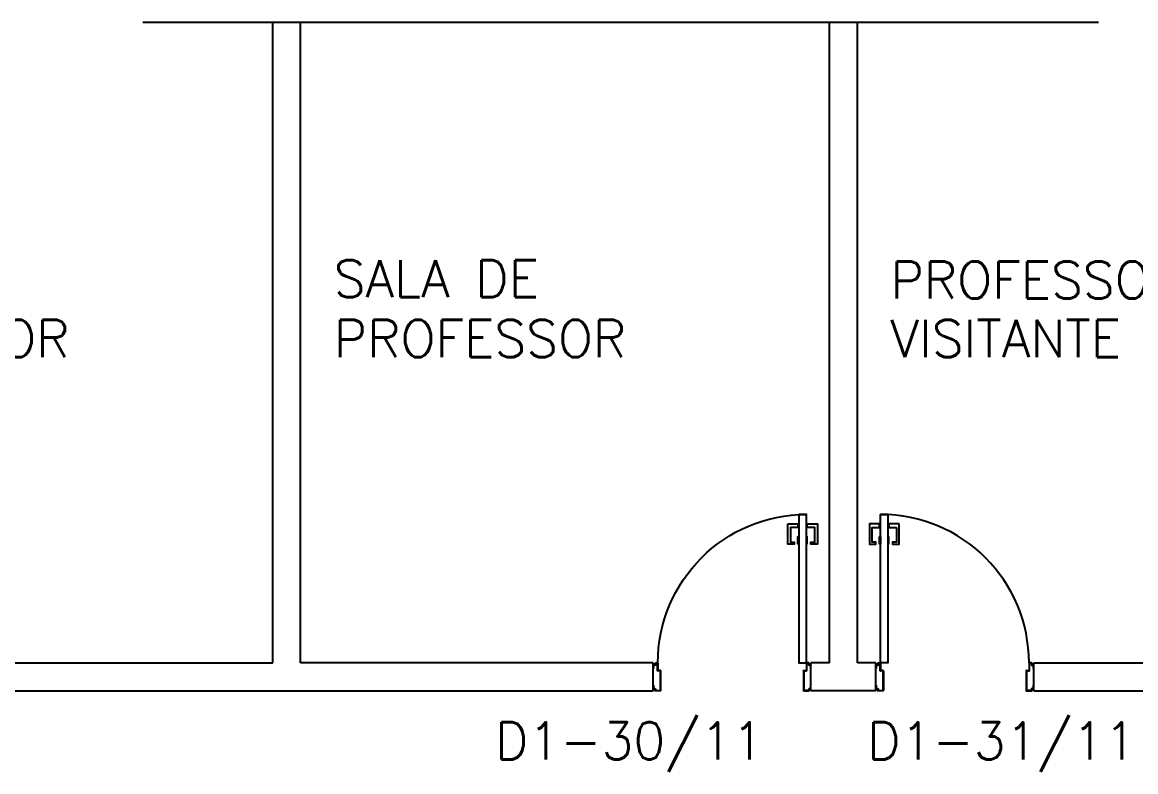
# Model space of a CAD drawing. Header units: millimetres. Extents: x 1887 to 2405, y 1100 to 1335.
# Drawn here: x 2160.96 to 2166.96, y 1177.01 to 1181.05 of the extents above; entities that cross this region are included whole.
import ezdxf

# ---------------------------------------------------------------- set-up
doc = ezdxf.new("R2010")
doc.units = ezdxf.units.MM
for name, color, linetype in [('AR-ALV', 2, 'Continuous'), ('AR-PEITORIL', 1, 'Continuous'), ('AR-PORTA', 1, 'Continuous'), ('ENDEREÇO', 2, 'Continuous'), ('maçaneta', 1, 'Continuous'), ('mov', 1, 'Continuous'), ('PM-PERFIL U-C', 2, 'Continuous'), ('pm1', 2, 'Continuous'), ('TEXTO', 2, 'Continuous')]:
    doc.layers.add(name, color=color, linetype=linetype)
doc.styles.add('UNB-100', font='simplex.shx', dxfattribs={"height": 0.2})
doc.styles.add('UNB1-100', font='simplex.shx', dxfattribs={"height": 0.2})

# ---------------------------------------------------------------- blocks, each defined once
blk = doc.blocks.new('PM3')
at = {"layer": 'maçaneta'}
for points in [[(0.02, 0.825), (-0.035, 0.825), (-0.035, 0.715), (0, 0.715), (0, 0.725), (-0.02, 0.725), (-0.02, 0.8035, -0.414214), (-0.0185, 0.805), (0.02, 0.805)], [(0.125, 0.825), (0.07, 0.825), (0.07, 0.805), (0.1085, 0.805, -0.414214), (0.11, 0.8035), (0.11, 0.725), (0.09, 0.725), (0.09, 0.715), (0.125, 0.715)]]:
    blk.add_lwpolyline(points, format="xyb", close=True, dxfattribs=at)
for points in [[(0.02, 0.715), (0.02, 0.755), (0.025, 0.755), (0.025, 0.715)], [(0.07, 0.715), (0.07, 0.755), (0.065, 0.755), (0.065, 0.715)]]:
    blk.add_lwpolyline(points, close=True, dxfattribs=at)
at = {"layer": 'mov'}
blk.add_arc((0.025, 0.075), 0.8, 0, 90, dxfattribs=at)
at = {"layer": 'PM-PERFIL U-C'}
for p, q in [((0, 0.045), (0, 0.0635)), ((0.0015, 0.065), (0.01, 0.065)), ((0.002, 0.063), (0.002, 0.045)), ((0.0105, 0.063), (0.002, 0.063)), ((0.01, 0.065), (0.01, 0.0735)), ((0.0115, 0.075), (0.0235, 0.075)), ((0.012, 0.073), (0.012, 0.0645)), ((0.023, 0.073), (0.012, 0.073)), ((0.023, 0.0335), (0.023, 0.073)), ((0.025, 0.0735), (0.025, 0.034)), ((0.825, 0.0735), (0.825, 0.034)), ((0.8385, 0.075), (0.8265, 0.075)), ((0.827, 0.073), (0.838, 0.073)), ((0.827, 0.0335), (0.827, 0.073)), ((0.838, 0.073), (0.838, 0.0645)), ((0.8395, 0.063), (0.848, 0.063)), ((0.84, 0.065), (0.84, 0.0735)), ((0.8485, 0.065), (0.84, 0.065)), ((0.848, 0.063), (0.848, 0.045)), ((0.85, 0.045), (0.85, 0.0635)), ((0.002, 0.045), (0, 0.045)), ((0.038, 0.032), (0.0245, 0.032)), ((0.0385, 0.034), (0.025, 0.034)), ((0.038, 0.032), (0.038, -0.073)), ((0.04, 0.0325), (0.04, -0.0735)), ((0.81, 0.0325), (0.81, -0.0735)), ((0.8115, 0.034), (0.825, 0.034)), ((0.812, 0.032), (0.8255, 0.032)), ((0.812, 0.032), (0.812, -0.073)), ((0.848, 0.045), (0.85, 0.045)), ((0, -0.045), (0.002, -0.045)), ((0, -0.0635), (0, -0.045)), ((0.002, -0.045), (0.002, -0.063)), ((0.85, -0.045), (0.848, -0.045)), ((0.848, -0.045), (0.848, -0.063)), ((0.85, -0.0635), (0.85, -0.045)), ((0.01, -0.065), (0.0015, -0.065)), ((0.002, -0.063), (0.0105, -0.063)), ((0.01, -0.0735), (0.01, -0.065)), ((0.0385, -0.075), (0.0115, -0.075)), ((0.012, -0.0645), (0.012, -0.073)), ((0.012, -0.073), (0.038, -0.073)), ((0.8115, -0.075), (0.8385, -0.075)), ((0.838, -0.073), (0.812, -0.073)), ((0.838, -0.0645), (0.838, -0.073)), ((0.848, -0.063), (0.8395, -0.063)), ((0.84, -0.0735), (0.84, -0.065)), ((0.84, -0.065), (0.8485, -0.065))]:
    blk.add_line(p, q, dxfattribs=at)
for centre, start, end in [((0.0015, 0.0635), 90, 180), ((0.0115, 0.0735), 90, 180), ((0.0105, 0.0645), 270, 0), ((0.0235, 0.0735), 360, 90), ((0.8265, 0.0735), 90, 180), ((0.8395, 0.0645), 180, 270), ((0.8385, 0.0735), 0, 90), ((0.8485, 0.0635), 0, 90), ((0.0245, 0.0335), 180, 270), ((0.0385, 0.0325), 0, 90), ((0.8115, 0.0325), 90, 180), ((0.8255, 0.0335), 270, 0), ((0.0015, -0.0635), 180, 270), ((0.0115, -0.0735), 180, 270), ((0.0105, -0.0645), 0, 90), ((0.0385, -0.0735), 269.93864, 0), ((0.8115, -0.0735), 180, 270.06136), ((0.8395, -0.0645), 90, 180), ((0.8385, -0.0735), 270, 0), ((0.8485, -0.0635), 270, 0)]:
    blk.add_arc(centre, 0.0015, start, end, dxfattribs=at)
at = {"layer": 'pm1'}
blk.add_lwpolyline([(0.065, 0.875), (0.065, 0.075), (0.025, 0.075), (0.025, 0.875)], close=True, dxfattribs=at)

msp = doc.modelspace()

# ---------------------------------------------------------------- linework, layer by layer
at = {"layer": 'AR-ALV'}
for p, q in [((2162.3097, 1181.0485), (2162.4597, 1181.0485)), ((2162.3097, 1177.5985), (2162.3097, 1181.0485)), ((2162.4597, 1177.5985), (2162.4597, 1181.0485)), ((2165.3097, 1177.5985), (2165.3097, 1181.0485)), ((2165.4597, 1177.5985), (2165.4597, 1181.0485)), ((2160.4097, 1177.5985), (2162.3097, 1177.5985)), ((2164.3597, 1177.5985), (2162.4597, 1177.5985)), ((2164.3597, 1177.4485), (2164.3597, 1177.5985)), ((2165.2097, 1177.4485), (2165.2097, 1177.5985)), ((2165.3097, 1177.5985), (2165.2097, 1177.5985)), ((2165.5597, 1177.5985), (2165.4597, 1177.5985)), ((2165.5597, 1177.4485), (2165.5597, 1177.5985)), ((2166.4097, 1177.4485), (2166.4097, 1177.5985)), ((2166.4097, 1177.5985), (2168.3097, 1177.5985)), ((2160.4097, 1177.4485), (2164.3597, 1177.4485)), ((2165.5597, 1177.4485), (2165.2097, 1177.4485)), ((2166.4097, 1177.4485), (2170.3597, 1177.4485))]:
    msp.add_line(p, q, dxfattribs=at)
at = {"layer": 'AR-PEITORIL'}
msp.add_line((2161.6097, 1181.0485), (2166.7597, 1181.0485), dxfattribs=at)

# ---------------------------------------------------------------- block references
at = {"layer": 'AR-PORTA', "xscale": -1}
msp.add_blockref('PM3', (2165.2097, 1177.5235), dxfattribs=at)
at = {"layer": 'AR-PORTA'}
msp.add_blockref('PM3', (2165.5597, 1177.5235), dxfattribs=at)

# ---------------------------------------------------------------- texts
at = {"layer": 'ENDEREÇO', "style": 'UNB1-100'}
for s, p in [('D1-30/11', (2163.5071, 1177.0795)), ('D1-31/11', (2165.5128, 1177.0795))]:
    msp.add_text(s, height=0.2, dxfattribs=at).set_placement(p)
at = {"layer": 'TEXTO', "style": 'UNB-100'}
for s, p in [('SALA DE', (2162.6377, 1179.5683)), ('PROFESSOR', (2165.6377, 1179.5612)), ('PROFESSOR', (2159.6377, 1179.2458)), ('PROFESSOR', (2162.6377, 1179.2458)), ('VISITANTE', (2165.6377, 1179.2458))]:
    msp.add_text(s, height=0.2, dxfattribs=at).set_placement(p)

doc.saveas('drawing.dxf')
